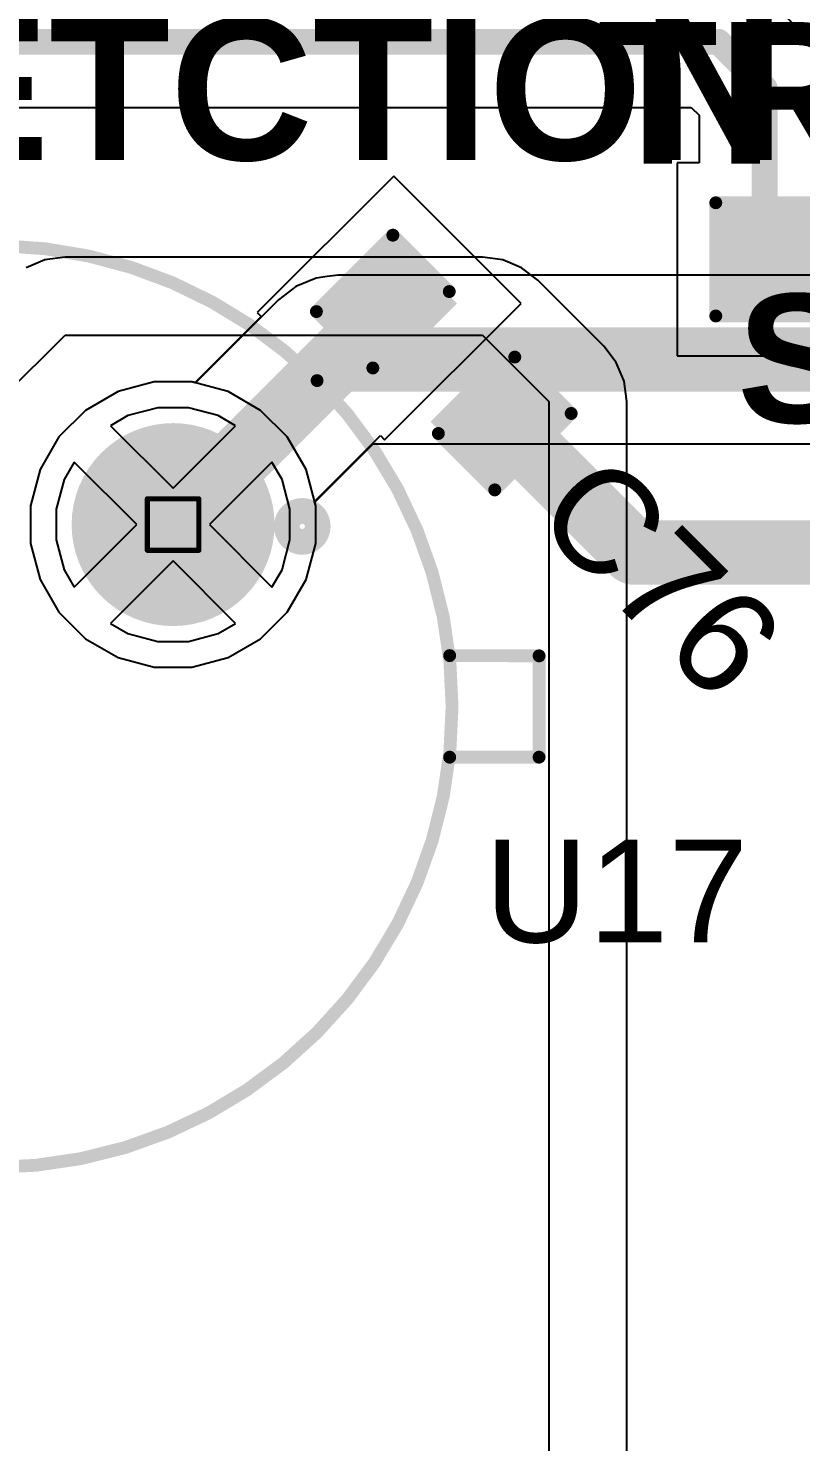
# Model space of a CAD drawing. Header units: inches. Extents: x -3 to 5437, y -3 to 5435.
# Drawn here: x 181.02 to 188.64, y 105.84 to 119.79 of the extents above; entities that cross this region are included whole.
import ezdxf

# ---------------------------------------------------------------- set-up
doc = ezdxf.new("R2010")
doc.units = ezdxf.units.IN
for name, color, linetype in [('Bottom Layer', 5, 'Continuous'), ('Bottom Solder', 6, 'Continuous'), ('Drill Drawing', 1, 'Continuous'), ('GND', 16, 'Continuous'), ('Multi-Layer', 9, 'Continuous'), ('Pad Holes', 156, 'Continuous'), ('PWR', 76, 'Continuous'), ('Top Layer', 1, 'Continuous'), ('Top Overlay', 2, 'Continuous'), ('Top Paste', 8, 'Continuous'), ('Top Solder', 216, 'Continuous')]:
    doc.layers.add(name, color=color, linetype=linetype)
doc.styles.add('Arial', font='', dxfattribs={"height": 0.2})
doc.styles.add('Arial_Bold', font='', dxfattribs={"height": 0.2})
doc.styles.get('Arial').set_extended_font_data('Arial')
doc.styles.get('Arial_Bold').set_extended_font_data('Arial', bold=True)

# ---------------------------------------------------------------- blocks, each defined once
blk = doc.blocks.new('AS312_280')
at = {"layer": 'Bottom Layer'}
h = blk.add_hatch(color=5, dxfattribs=at)
edge = h.paths.add_edge_path()
edge.add_arc((-2.54, 1.27), 0.8999982, 0, 360)
h = blk.add_hatch(color=5, dxfattribs=at)
edge = h.paths.add_edge_path()
edge.add_arc((2.54, 1.27), 0.8999982, 0, 360)
h = blk.add_hatch(color=5, dxfattribs=at)
edge = h.paths.add_edge_path()
edge.add_arc((2.54e-06, -1.27), 0.8999982, 0, 360)
at = {"layer": 'Bottom Solder'}
h = blk.add_hatch(color=6, dxfattribs=at)
edge = h.paths.add_edge_path()
edge.add_arc((-2.54, 1.27), 1.0015982, 0, 360)
h = blk.add_hatch(color=6, dxfattribs=at)
edge = h.paths.add_edge_path()
edge.add_arc((2.54, 1.27), 1.0015982, 0, 360)
h = blk.add_hatch(color=6, dxfattribs=at)
edge = h.paths.add_edge_path()
edge.add_arc((2.54e-06, -1.27), 1.0015982, 0, 360)
at = {"layer": 'GND'}
h = blk.add_hatch(color=16, dxfattribs=at)
edge = h.paths.add_edge_path()
edge.add_arc((-2.54, 1.27), 0.8999982, 0, 360)
h = blk.add_hatch(color=16, dxfattribs=at)
edge = h.paths.add_edge_path()
edge.add_arc((2.54, 1.27), 0.8999982, 0, 360)
h = blk.add_hatch(color=16, dxfattribs=at)
edge = h.paths.add_edge_path()
edge.add_arc((2.54e-06, -1.27), 0.8999982, 0, 360)
at = {"layer": 'Multi-Layer'}
h = blk.add_hatch(color=9, dxfattribs=at)
edge = h.paths.add_edge_path()
edge.add_arc((-2.54, 1.27), 0.8999982, 0, 360)
h = blk.add_hatch(color=9, dxfattribs=at)
edge = h.paths.add_edge_path()
edge.add_arc((2.54, 1.27), 0.8999982, 0, 360)
h = blk.add_hatch(color=9, dxfattribs=at)
edge = h.paths.add_edge_path()
edge.add_arc((2.54e-06, -1.27), 0.8999982, 0, 360)
at = {"layer": 'Pad Holes'}
h = blk.add_hatch(color=7, dxfattribs=at)
edge = h.paths.add_edge_path()
edge.add_arc((-2.54, 1.27), 0.4499991, 0, 360)
h = blk.add_hatch(color=7, dxfattribs=at)
edge = h.paths.add_edge_path()
edge.add_arc((2.54, 1.27), 0.4499991, 0, 360)
h = blk.add_hatch(color=7, dxfattribs=at)
edge = h.paths.add_edge_path()
edge.add_arc((2.54e-06, -1.27), 0.4499991, 0, 360)
at = {"layer": 'PWR'}
h = blk.add_hatch(color=76, dxfattribs=at)
edge = h.paths.add_edge_path()
edge.add_arc((-2.54, 1.27), 0.8999982, 0, 360)
h = blk.add_hatch(color=76, dxfattribs=at)
edge = h.paths.add_edge_path()
edge.add_arc((2.54, 1.27), 0.8999982, 0, 360)
h = blk.add_hatch(color=76, dxfattribs=at)
edge = h.paths.add_edge_path()
edge.add_arc((2.54e-06, -1.27), 0.8999982, 0, 360)
at = {"layer": 'Top Layer'}
h = blk.add_hatch(color=1, dxfattribs=at)
edge = h.paths.add_edge_path()
edge.add_arc((-2.54, 1.27), 0.8999982, 0, 360)
h = blk.add_hatch(color=1, dxfattribs=at)
edge = h.paths.add_edge_path()
edge.add_arc((2.54, 1.27), 0.8999982, 0, 360)
h = blk.add_hatch(color=1, dxfattribs=at)
edge = h.paths.add_edge_path()
edge.add_arc((2.54e-06, -1.27), 0.8999982, 0, 360)
at = {"layer": 'Top Solder'}
h = blk.add_hatch(color=216, dxfattribs=at)
edge = h.paths.add_edge_path()
edge.add_arc((-2.54, 1.27), 1.0015982, 0, 360)
h = blk.add_hatch(color=216, dxfattribs=at)
edge = h.paths.add_edge_path()
edge.add_arc((2.54, 1.27), 1.0015982, 0, 360)
h = blk.add_hatch(color=216, dxfattribs=at)
edge = h.paths.add_edge_path()
edge.add_arc((2.54e-06, -1.27), 1.0015982, 0, 360)
at = {"layer": 'Top Overlay'}
for points in [[(4.54999852, 1.27, 0.127, 0.127, 1), (-4.550003599999999, 1.27, 0.127, 0.127, 1)], [(-3.50271334, 5.44806886, 0.0635, 0.0635, 1), (-3.43921334, 5.44806886, 0.0635, 0.0635, 1)], [(-3.50271334, 5.44806886, 0.0635, 0.0635, 1), (-3.43921334, 5.44806886, 0.0635, 0.0635, 1)], [(-2.8785947, 4.823952759999999, 0.0635, 0.0635, 1), (-2.8150947, 4.823952759999999, 0.0635, 0.0635, 1)], [(-4.21027352, 4.74050868, 0.0635, 0.0635, 1), (-4.14677352, 4.74050868, 0.0635, 0.0635, 1)], [(-4.209818859999999, 4.74096334, 0.0635, 0.0635, 1), (-4.14631886, 4.74096334, 0.0635, 0.0635, 1)], [(-3.587749999999999, 4.11479746, 0.0635, 0.0635, 1), (-3.52425, 4.11479746, 0.0635, 0.0635, 1)], [(-3.2766, 2.1844, 0.254, 0.254, 1), (-3.581399999999999, 2.1844, 0.254, 0.254, 1)], [(-3.644899999999999, 2.1844, 0.127, 0.127, 1), (-3.5179, 2.1844, 0.127, 0.127, 1)], [(-3.3401, 2.1844, 0.127, 0.127, 1), (-3.2131, 2.1844, 0.127, 0.127, 1)], [(-4.5817536, 1.27, 0.0635, 0.0635, 1), (-4.5182536, 1.27, 0.0635, 0.0635, 1)], [(4.51824852, 1.27, 0.0635, 0.0635, 1), (4.58174852, 1.27, 0.0635, 0.0635, 1)]]:
    blk.add_lwpolyline(points, format="xyseb", close=True, dxfattribs=at)
for points in [[(-3.47096334, 5.44806886, 0.127, 0.127, 0), (-4.17806886, 4.74096334, 0.127, 0.127, 0)], [(-2.8468447, 4.823952759999999, 0.127, 0.127, 0), (-3.47096334, 5.44806886, 0.127, 0.127, 0)], [(-3.556, 4.11479746, 0.127, 0.127, 0), (-4.17852352, 4.74050868, 0.127, 0.127, 0)]]:
    blk.add_lwpolyline(points, format="xyseb", dxfattribs=at)
blk = doc.blocks.new('C__0603_342')
at = {"layer": 'Top Layer'}
for points in [[(-0.3809999999999999, 0.4445), (-0.3809999999999999, -0.4445), (-1.143, -0.4445), (-1.143, 0.4445)], [(1.143, 0.4445), (1.143, -0.4445), (0.3809999999999999, -0.4445), (0.3809999999999999, 0.4445)]]:
    blk.add_hatch(color=1, dxfattribs=at).paths.add_polyline_path(points)
at = {"layer": 'Top Paste'}
for points in [[(-0.3809999999999999, 0.4445), (-0.3809999999999999, -0.4445), (-1.143, -0.4445), (-1.143, 0.4445)], [(1.143, 0.4445), (1.143, -0.4445), (0.3809999999999999, -0.4445), (0.3809999999999999, 0.4445)]]:
    blk.add_hatch(color=8, dxfattribs=at).paths.add_polyline_path(points)
at = {"layer": 'Top Solder'}
for points in [[(-0.3210001199999999, 0.50449988), (-0.3210001199999999, -0.50449988), (-1.20299988, -0.50449988), (-1.20299988, 0.50449988)], [(1.20299988, 0.50449988), (1.20299988, -0.50449988), (0.3210001199999999, -0.50449988), (0.3210001199999999, 0.50449988)]]:
    blk.add_hatch(color=216, dxfattribs=at).paths.add_polyline_path(points)
at = {"layer": 'Top Overlay'}
for points in [[(-1.2446, -0.5334, 0.127, 0.127, 0), (-1.2446, 0.5334, 0.127, 0.127, 0)], [(-1.2446, 0.5334, 0.127, 0.127, 0), (-0.4571999999999999, 0.5334, 0.127, 0.127, 0)], [(0.4571999999999999, 0.5334, 0.127, 0.127, 0), (1.2446, 0.5334, 0.127, 0.127, 0)], [(1.2446, -0.5334, 0.127, 0.127, 0), (1.2446, 0.5334, 0.127, 0.127, 0)], [(-1.2446, -0.5334, 0.127, 0.127, 0), (-0.4571999999999999, -0.5334, 0.127, 0.127, 0)], [(0.4571999999999999, -0.5334, 0.127, 0.127, 0), (1.2446, -0.5334, 0.127, 0.127, 0)]]:
    blk.add_lwpolyline(points, format="xyseb", dxfattribs=at)
for points in [[(-1.27635, 0.5334, 0.0635, 0.0635, 1), (-1.21285, 0.5334, 0.0635, 0.0635, 1)], [(-1.27635, 0.5334, 0.0635, 0.0635, 1), (-1.21285, 0.5334, 0.0635, 0.0635, 1)], [(-0.4889499999999999, 0.5334, 0.0635, 0.0635, 1), (-0.42545, 0.5334, 0.0635, 0.0635, 1)], [(0.42545, 0.5334, 0.0635, 0.0635, 1), (0.4889499999999999, 0.5334, 0.0635, 0.0635, 1)], [(1.21285, 0.5334, 0.0635, 0.0635, 1), (1.27635, 0.5334, 0.0635, 0.0635, 1)], [(1.21285, 0.5334, 0.0635, 0.0635, 1), (1.27635, 0.5334, 0.0635, 0.0635, 1)], [(-1.27635, -0.5334, 0.0635, 0.0635, 1), (-1.21285, -0.5334, 0.0635, 0.0635, 1)], [(-1.27635, -0.5334, 0.0635, 0.0635, 1), (-1.21285, -0.5334, 0.0635, 0.0635, 1)], [(-0.4889499999999999, -0.5334, 0.0635, 0.0635, 1), (-0.42545, -0.5334, 0.0635, 0.0635, 1)], [(0.42545, -0.5334, 0.0635, 0.0635, 1), (0.4889499999999999, -0.5334, 0.0635, 0.0635, 1)], [(1.21285, -0.5334, 0.0635, 0.0635, 1), (1.27635, -0.5334, 0.0635, 0.0635, 1)], [(1.21285, -0.5334, 0.0635, 0.0635, 1), (1.27635, -0.5334, 0.0635, 0.0635, 1)]]:
    blk.add_lwpolyline(points, format="xyseb", close=True, dxfattribs=at)
blk = doc.blocks.new('S______B______412')
at = {"layer": 'Top Layer'}
for points in [[(-1.143, -0.4445), (-1.143, 0.4445), (-0.3809999999999999, 0.4445), (-0.3809999999999999, -0.4445)], [(0.3809999999999999, -0.4445), (0.3809999999999999, 0.4445), (1.143, 0.4445), (1.143, -0.4445)]]:
    blk.add_hatch(color=1, dxfattribs=at).paths.add_polyline_path(points)
at = {"layer": 'Top Paste'}
for points in [[(-1.143, -0.4445), (-1.143, 0.4445), (-0.3809999999999999, 0.4445), (-0.3809999999999999, -0.4445)], [(0.3809999999999999, -0.4445), (0.3809999999999999, 0.4445), (1.143, 0.4445), (1.143, -0.4445)]]:
    blk.add_hatch(color=8, dxfattribs=at).paths.add_polyline_path(points)
at = {"layer": 'Top Solder'}
for points in [[(-1.2446, -0.5460999999999999), (-1.2446, 0.5460999999999999), (-0.2794, 0.5460999999999999), (-0.2794, -0.5460999999999999)], [(0.2794, -0.5460999999999999), (0.2794, 0.5460999999999999), (1.2446, 0.5460999999999999), (1.2446, -0.5460999999999999)]]:
    blk.add_hatch(color=216, dxfattribs=at).paths.add_polyline_path(points)
at = {"layer": 'Top Overlay'}
for points in [[(1.27, 0.5588, 0.127, 0.127, 0), (-1.27, 0.5588, 0.127, 0.127, 0)], [(-1.27, 0.5588, 0.127, 0.127, 0), (-1.27, -0.5588, 0.127, 0.127, 0)], [(1.27, 0.5588, 0.127, 0.127, 0), (1.27, -0.5588, 0.127, 0.127, 0)], [(1.27, -0.5588, 0.127, 0.127, 0), (-1.27, -0.5588, 0.127, 0.127, 0)]]:
    blk.add_lwpolyline(points, format="xyseb", dxfattribs=at)
for points in [[(-1.30175, 0.5588, 0.0635, 0.0635, 1), (-1.23825, 0.5588, 0.0635, 0.0635, 1)], [(-1.30175, 0.5588, 0.0635, 0.0635, 1), (-1.23825, 0.5588, 0.0635, 0.0635, 1)], [(1.23825, 0.5588, 0.0635, 0.0635, 1), (1.30175, 0.5588, 0.0635, 0.0635, 1)], [(1.23825, 0.5588, 0.0635, 0.0635, 1), (1.30175, 0.5588, 0.0635, 0.0635, 1)], [(-1.30175, -0.5588, 0.0635, 0.0635, 1), (-1.23825, -0.5588, 0.0635, 0.0635, 1)], [(-1.30175, -0.5588, 0.0635, 0.0635, 1), (-1.23825, -0.5588, 0.0635, 0.0635, 1)], [(1.23825, -0.5588, 0.0635, 0.0635, 1), (1.30175, -0.5588, 0.0635, 0.0635, 1)], [(1.23825, -0.5588, 0.0635, 0.0635, 1), (1.30175, -0.5588, 0.0635, 0.0635, 1)]]:
    blk.add_lwpolyline(points, format="xyseb", close=True, dxfattribs=at)

msp = doc.modelspace()

# ---------------------------------------------------------------- linework, layer by layer
at = {"layer": 'Bottom Layer'}
for p, q in [((183.9689742, 117.34177446), (183.86122486, 117.3275911)), ((184.07672354, 117.35596036), (183.9689742, 117.34177446)), ((192.66178384, 117.35596036), (184.07672354, 117.35596036)), ((183.66041246, 117.24441118), (183.48797186, 117.11208988)), ((183.86122486, 117.3275911), (183.66041246, 117.24441118)), ((183.48797186, 117.11208988), (182.6686085, 116.29272652)), ((182.2622847, 116.30226168), (181.90418534, 116.20631064)), ((182.63301802, 116.30226168), (182.2622847, 116.30226168)), ((182.6686085, 116.29272652), (182.63301802, 116.30226168)), ((181.90418534, 116.20631064), (181.58311918, 116.02094398)), ((181.58311918, 116.02094398), (181.3209734, 115.7587982)), ((181.3209734, 115.7587982), (181.13560674, 115.43773204)), ((183.84611186, 115.11522316), (184.42160474, 115.69071604)), ((184.42160474, 115.69071604), (192.66178384, 115.69071604)), ((181.13560674, 115.43773204), (181.0396557, 115.07963268)), ((183.85564702, 115.07963268), (183.84611186, 115.11522316)), ((181.0396557, 115.07963268), (181.0396557, 114.70889936)), ((183.85564702, 114.70889936), (183.85564702, 115.07963268)), ((181.0396557, 114.70889936), (181.13560674, 114.3508)), ((183.75969598, 114.3508), (183.85564702, 114.70889936)), ((181.13560674, 114.3508), (181.3209734, 114.02973384)), ((183.57432932, 114.02973384), (183.75969598, 114.3508)), ((181.3209734, 114.02973384), (181.58311918, 113.76758806)), ((183.31218354, 113.76758806), (183.57432932, 114.02973384)), ((181.58311918, 113.76758806), (181.90418534, 113.5822214)), ((182.99111738, 113.5822214), (183.31218354, 113.76758806)), ((181.90418534, 113.5822214), (182.2622847, 113.48627036)), ((182.63301802, 113.48627036), (182.99111738, 113.5822214)), ((182.2622847, 113.48627036), (182.63301802, 113.48627036))]:
    msp.add_line(p, q, dxfattribs=at)
for points in [[(182.44765136, 114.89426602, 0.635, 0.635, 0), (184.07672354, 116.5233382, 0.635, 0.635, 0)], [(184.07672354, 116.5233382, 0.635, 0.635, 0), (192.66178384, 116.5233382, 0.635, 0.635, 0)]]:
    msp.add_lwpolyline(points, format="xyseb", dxfattribs=at)
for points in [[(183.91797354, 116.5233382, 0.3175, 0.3175, 1), (184.23547354, 116.5233382, 0.3175, 0.3175, 1)], [(183.91797354, 116.5233382, 0.3175, 0.3175, 1), (184.23547354, 116.5233382, 0.3175, 0.3175, 1)], [(182.28890136, 114.89426602, 0.3175, 0.3175, 1), (182.60640136, 114.89426602, 0.3175, 0.3175, 1)]]:
    msp.add_lwpolyline(points, format="xyseb", close=True, dxfattribs=at)
at = {"layer": 'Drill Drawing'}
for points in [[(182.19365136, 115.14826602, 0.0508, 0.0508, 0), (182.70165136, 115.14826602, 0.0508, 0.0508, 0)], [(182.19365136, 114.64026602, 0.0508, 0.0508, 0), (182.19365136, 115.14826602, 0.0508, 0.0508, 0)], [(182.70165136, 114.64026602, 0.0508, 0.0508, 0), (182.70165136, 115.14826602, 0.0508, 0.0508, 0)], [(182.19365136, 114.64026602, 0.0508, 0.0508, 0), (182.70165136, 114.64026602, 0.0508, 0.0508, 0)]]:
    msp.add_lwpolyline(points, format="xyseb", dxfattribs=at)
for points in [[(182.18095136, 115.14826602, 0.0254, 0.0254, 1), (182.20635136, 115.14826602, 0.0254, 0.0254, 1)], [(182.18095136, 115.14826602, 0.0254, 0.0254, 1), (182.20635136, 115.14826602, 0.0254, 0.0254, 1)], [(182.68895136, 115.14826602, 0.0254, 0.0254, 1), (182.71435136, 115.14826602, 0.0254, 0.0254, 1)], [(182.68895136, 115.14826602, 0.0254, 0.0254, 1), (182.71435136, 115.14826602, 0.0254, 0.0254, 1)], [(182.18095136, 114.64026602, 0.0254, 0.0254, 1), (182.20635136, 114.64026602, 0.0254, 0.0254, 1)], [(182.18095136, 114.64026602, 0.0254, 0.0254, 1), (182.20635136, 114.64026602, 0.0254, 0.0254, 1)], [(182.68895136, 114.64026602, 0.0254, 0.0254, 1), (182.71435136, 114.64026602, 0.0254, 0.0254, 1)], [(182.68895136, 114.64026602, 0.0254, 0.0254, 1), (182.71435136, 114.64026602, 0.0254, 0.0254, 1)]]:
    msp.add_lwpolyline(points, format="xyseb", close=True, dxfattribs=at)
at = {"layer": 'GND'}
for p, q in [((182.2622847, 116.30226168), (181.90418534, 116.20631064)), ((182.63301802, 116.30226168), (182.2622847, 116.30226168)), ((182.99111738, 116.20631064), (182.63301802, 116.30226168)), ((181.90418534, 116.20631064), (181.58311918, 116.02094398)), ((183.31218354, 116.02094398), (182.99111738, 116.20631064)), ((181.58311918, 116.02094398), (181.3209734, 115.7587982)), ((183.57432932, 115.7587982), (183.31218354, 116.02094398)), ((181.3209734, 115.7587982), (181.13560674, 115.43773204)), ((183.75969598, 115.43773204), (183.57432932, 115.7587982)), ((181.13560674, 115.43773204), (181.0396557, 115.07963268)), ((183.85564702, 115.07963268), (183.75969598, 115.43773204)), ((181.0396557, 115.07963268), (181.0396557, 114.70889936)), ((183.85564702, 114.70889936), (183.85564702, 115.07963268)), ((181.0396557, 114.70889936), (181.13560674, 114.3508)), ((183.75969598, 114.3508), (183.85564702, 114.70889936)), ((181.13560674, 114.3508), (181.3209734, 114.02973384)), ((183.57432932, 114.02973384), (183.75969598, 114.3508)), ((181.3209734, 114.02973384), (181.58311918, 113.76758806)), ((183.31218354, 113.76758806), (183.57432932, 114.02973384)), ((181.58311918, 113.76758806), (181.90418534, 113.5822214)), ((182.99111738, 113.5822214), (183.31218354, 113.76758806)), ((181.90418534, 113.5822214), (182.2622847, 113.48627036)), ((182.63301802, 113.48627036), (182.99111738, 113.5822214)), ((182.2622847, 113.48627036), (182.63301802, 113.48627036))]:
    msp.add_line(p, q, dxfattribs=at)
at = {"layer": 'PWR'}
for p, q in [((181.18247736, 117.50618866), (180.9971107, 117.429407)), ((181.3814, 117.53237606), (181.18247736, 117.50618866)), ((185.50308594, 117.53237606), (181.3814, 117.53237606)), ((185.70200858, 117.50618866), (185.50308594, 117.53237606)), ((185.88737524, 117.429407), (185.70200858, 117.50618866)), ((186.04655196, 117.30726602), (185.88737524, 117.429407)), ((186.70005586, 116.65375958), (186.04655196, 117.30726602)), ((180.7718, 116.1542), (181.3814, 116.7638)), ((181.3814, 116.7638), (185.50308594, 116.7638)), ((185.50308594, 116.7638), (186.1566, 116.11028594)), ((186.70006602, 116.65375196), (186.70005586, 116.65375958)), ((186.82220954, 116.4945727), (186.70006602, 116.65375196)), ((186.89898866, 116.30920858), (186.82220954, 116.4945727)), ((186.9251786, 116.11028594), (186.89898866, 116.30920858)), ((186.1566, 116.11028594), (186.1566, 100.3554)), ((186.92517606, 116.11026562), (186.9251786, 116.11028594)), ((186.92517606, 100.67375598), (186.92517606, 116.11026562)), ((182.00222426, 115.96962074), (181.83058376, 115.87052518)), ((182.29572634, 116.04826422), (182.00222426, 115.96962074)), ((182.59957638, 116.04826422), (182.29572634, 116.04826422)), ((182.89307846, 115.96962074), (182.59957638, 116.04826422)), ((183.06470626, 115.8705328), (182.89307846, 115.96962074)), ((181.83058376, 115.87052518), (182.4476412, 115.25346774)), ((182.4476412, 115.25346774), (183.06470626, 115.8705328)), ((181.47137696, 115.51130822), (181.37229664, 115.33969312)), ((182.08842932, 114.89425586), (181.47137696, 115.51130822)), ((183.4239156, 115.51132346), (182.80685054, 114.89425586)), ((183.52300608, 115.33969312), (183.4239156, 115.51132346)), ((181.37229664, 115.33969312), (181.29365316, 115.04619104)), ((183.60164956, 115.04619104), (183.52300608, 115.33969312)), ((181.29365316, 115.04619104), (181.29365316, 114.742341)), ((183.60164956, 114.742341), (183.60164956, 115.04619104)), ((181.47138458, 114.27721112), (182.08842932, 114.89425586)), ((182.80685054, 114.89425586), (183.42391052, 114.27719588)), ((181.29365316, 114.742341), (181.37229664, 114.44883892)), ((183.52300608, 114.44883892), (183.60164956, 114.742341)), ((181.37229664, 114.44883892), (181.47138458, 114.27721112)), ((182.4476412, 114.53504652), (181.83059392, 113.91800178)), ((183.06469356, 113.91799162), (182.4476412, 114.53504652)), ((183.42391052, 114.27719588), (183.52300608, 114.44883892)), ((181.83059392, 113.91800178), (182.00222426, 113.8189113)), ((182.89307846, 113.8189113), (183.06469356, 113.91799162)), ((182.00222426, 113.8189113), (182.29572634, 113.74026782)), ((182.29572634, 113.74026782), (182.59957638, 113.74026782)), ((182.59957638, 113.74026782), (182.89307846, 113.8189113))]:
    msp.add_line(p, q, dxfattribs=at)
at = {"layer": 'Top Layer'}
for p, q in [((188.74464664, 119.66088336), (188.28744664, 120.11808336)), ((173.4926807, 119.01283284), (187.56145876, 119.01283284)), ((187.56145876, 119.01283284), (187.63939612, 118.93489548)), ((187.63939612, 118.93489548), (187.63939612, 118.46467544)), ((187.63939612, 118.46467544), (187.42323704, 118.46467544)), ((187.42323704, 118.46467544), (187.42323704, 116.55967544)), ((184.62587154, 118.33479508), (183.27883334, 116.98775688)), ((185.8831055, 117.07756112), (184.62587154, 118.33479508)), ((184.5360673, 115.73052292), (185.8831055, 117.07756112)), ((183.31684698, 116.94974324), (182.66168446, 116.29458072)), ((183.27883334, 116.98775688), (183.31684698, 116.94974324)), ((187.42323704, 116.55967544), (190.1922409, 116.55967544)), ((182.2622847, 116.30226168), (181.90418534, 116.20631064)), ((182.63301802, 116.30226168), (182.2622847, 116.30226168)), ((182.66168446, 116.29458072), (182.63301802, 116.30226168)), ((181.90418534, 116.20631064), (181.58311918, 116.02094398)), ((181.58311918, 116.02094398), (181.3209734, 115.7587982)), ((181.3209734, 115.7587982), (181.13560674, 115.43773204)), ((183.84425512, 115.12214466), (184.49435034, 115.77223988)), ((184.49435034, 115.77223988), (184.5360673, 115.73052292)), ((181.13560674, 115.43773204), (181.0396557, 115.07963268)), ((183.85564702, 115.07963268), (183.84425512, 115.12214466)), ((181.0396557, 115.07963268), (181.0396557, 114.70889936)), ((183.85564702, 114.70889936), (183.85564702, 115.07963268)), ((181.0396557, 114.70889936), (181.13560674, 114.3508)), ((183.75969598, 114.3508), (183.85564702, 114.70889936)), ((181.13560674, 114.3508), (181.3209734, 114.02973384)), ((183.57432932, 114.02973384), (183.75969598, 114.3508)), ((181.3209734, 114.02973384), (181.58311918, 113.76758806)), ((183.31218354, 113.76758806), (183.57432932, 114.02973384)), ((181.58311918, 113.76758806), (181.90418534, 113.5822214)), ((182.99111738, 113.5822214), (183.31218354, 113.76758806)), ((181.90418534, 113.5822214), (182.2622847, 113.48627036)), ((182.63301802, 113.48627036), (182.99111738, 113.5822214)), ((182.2622847, 113.48627036), (182.63301802, 113.48627036))]:
    msp.add_line(p, q, dxfattribs=at)
for points in [[(173.22450242, 119.66027376, 0.254, 0.254, 0), (187.82963704, 119.66027376, 0.254, 0.254, 0)], [(187.82963704, 119.66027376, 0.254, 0.254, 0), (188.28683704, 119.20307376, 0.254, 0.254, 0)], [(188.28683704, 117.67907376, 0.254, 0.254, 0), (188.28683704, 119.20307376, 0.254, 0.254, 0)], [(188.28683704, 117.67907376, 0.254, 0.254, 0), (188.41383704, 117.55207376, 0.254, 0.254, 0)], [(182.44765136, 114.90304426, 0.635, 0.635, 0), (184.57666158, 117.03205448, 0.635, 0.635, 0)], [(184.58096942, 117.032659, 0.254, 0.254, 0), (184.61209458, 117.032659, 0.254, 0.254, 0)], [(185.65859998, 115.95502844, 0.635, 0.635, 0), (185.65860506, 115.95502844, 0.635, 0.635, 0)], [(185.65860506, 115.95502844, 0.635, 0.635, 0), (186.9952953, 114.6183382, 0.635, 0.635, 0)], [(182.44765136, 114.89426602, 0.635, 0.635, 0), (182.44765136, 114.90304426, 0.635, 0.635, 0)], [(186.9952953, 114.6183382, 0.635, 0.635, 0), (189.83623704, 114.6183382, 0.635, 0.635, 0)]]:
    msp.add_lwpolyline(points, format="xyseb", dxfattribs=at)
for points in [[(187.76613704, 119.66027376, 0.127, 0.127, 1), (187.89313704, 119.66027376, 0.127, 0.127, 1)], [(187.76613704, 119.66027376, 0.127, 0.127, 1), (187.89313704, 119.66027376, 0.127, 0.127, 1)], [(188.22333704, 119.20307376, 0.127, 0.127, 1), (188.35033704, 119.20307376, 0.127, 0.127, 1)], [(188.22333704, 119.20307376, 0.127, 0.127, 1), (188.35033704, 119.20307376, 0.127, 0.127, 1)], [(188.22333704, 117.67907376, 0.127, 0.127, 1), (188.35033704, 117.67907376, 0.127, 0.127, 1)], [(188.22333704, 117.67907376, 0.127, 0.127, 1), (188.35033704, 117.67907376, 0.127, 0.127, 1)], [(188.35033704, 117.55207376, 0.127, 0.127, 1), (188.47733704, 117.55207376, 0.127, 0.127, 1)], [(184.41791158, 117.03205448, 0.3175, 0.3175, 1), (184.73541158, 117.03205448, 0.3175, 0.3175, 1)], [(184.51746942, 117.032659, 0.127, 0.127, 1), (184.64446942, 117.032659, 0.127, 0.127, 1)], [(184.54859458, 117.032659, 0.127, 0.127, 1), (184.67559458, 117.032659, 0.127, 0.127, 1)], [(185.49984998, 115.95502844, 0.3175, 0.3175, 1), (185.81734998, 115.95502844, 0.3175, 0.3175, 1)], [(185.49985506, 115.95502844, 0.3175, 0.3175, 1), (185.81735506, 115.95502844, 0.3175, 0.3175, 1)], [(185.49985506, 115.95502844, 0.3175, 0.3175, 1), (185.81735506, 115.95502844, 0.3175, 0.3175, 1)], [(182.28890136, 114.90304426, 0.3175, 0.3175, 1), (182.60640136, 114.90304426, 0.3175, 0.3175, 1)], [(182.28890136, 114.90304426, 0.3175, 0.3175, 1), (182.60640136, 114.90304426, 0.3175, 0.3175, 1)], [(182.28890136, 114.89426602, 0.3175, 0.3175, 1), (182.60640136, 114.89426602, 0.3175, 0.3175, 1)], [(186.8365453, 114.6183382, 0.3175, 0.3175, 1), (187.1540453, 114.6183382, 0.3175, 0.3175, 1)], [(186.8365453, 114.6183382, 0.3175, 0.3175, 1), (187.1540453, 114.6183382, 0.3175, 0.3175, 1)]]:
    msp.add_lwpolyline(points, format="xyseb", close=True, dxfattribs=at)

# ---------------------------------------------------------------- block references
for name, p, rotation in [('AS312_280', (179.75357496, 113.9962414), 225), ('S______B______412', (189.07423704, 117.51217544), 180), ('C__0603_342', (185.1197847, 116.49384372), 315)]:
    msp.add_blockref(name, p, dxfattribs=dict(rotation=rotation))

# ---------------------------------------------------------------- texts
at = {"layer": 'Top Overlay'}
for s, height, rotation, style, p in [('DETETCTION', 1.397, 360, 'Arial_Bold', (176.02145136, 118.4924732)), ('TRANSISTOR', 1.397, 360, 'Arial_Bold', (186.63583704, 118.45788094)), ('C76', 1.016, 315, 'Arial', (185.9775427, 114.94726312))]:
    msp.add_text(s, height=height, rotation=rotation, dxfattribs=dict(at, style=style)).set_placement(p)
for s, height, style, p in [('SB3', 1.27, 'Arial_Bold', (188.01517134, 115.89928052)), ('U17', 1.016, 'Arial', (185.52201148, 110.7695651))]:
    msp.add_text(s, height=height, dxfattribs=dict(at, style=style)).set_placement(p)

doc.saveas('drawing.dxf')
